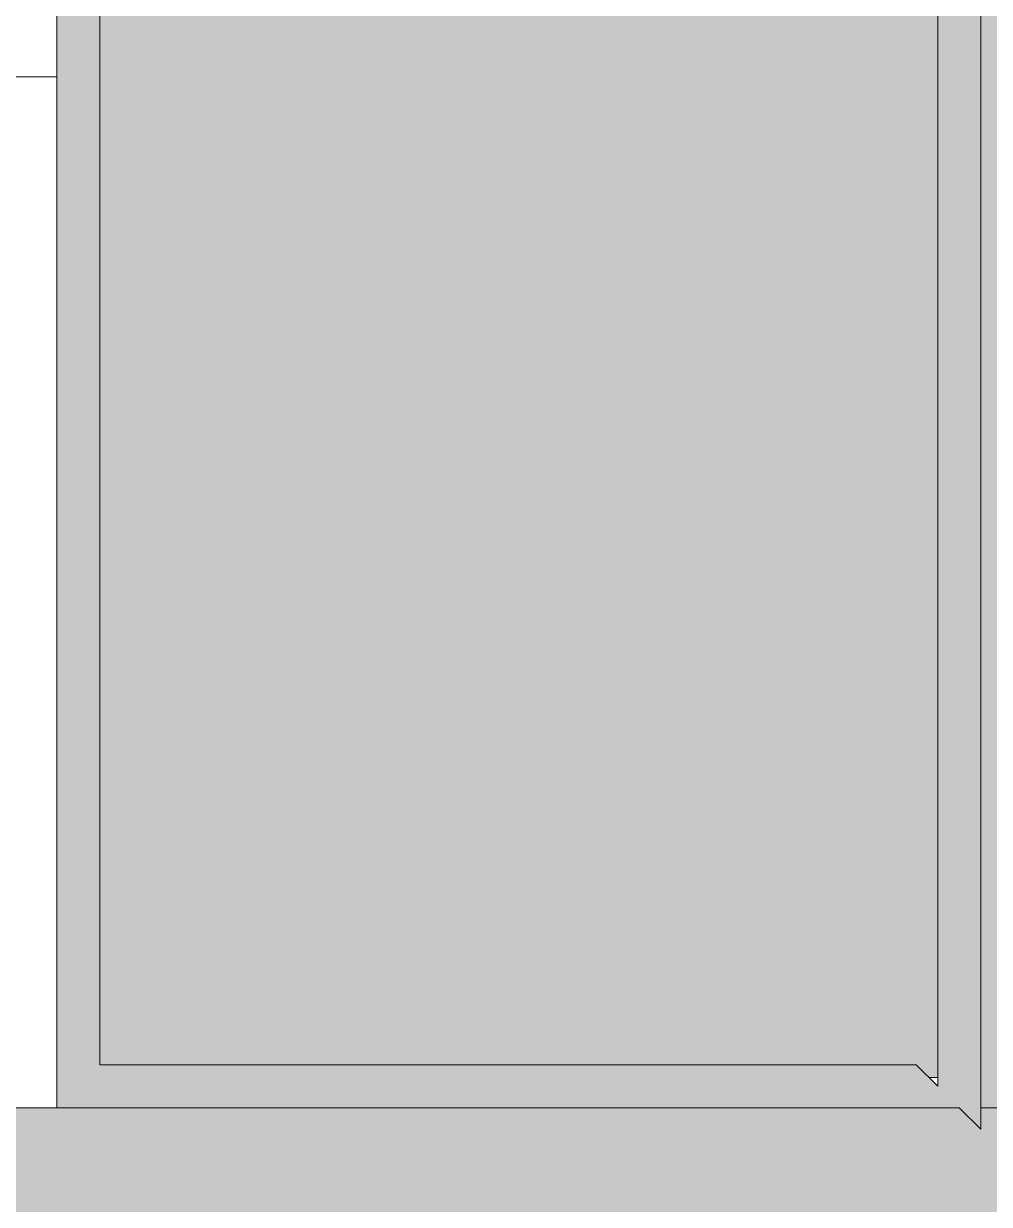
# Model space of a CAD drawing. Header units: millimetres. Extents: x 1499747 to 4230374, y -28481 to 441852.
# Drawn here: x 4137387 to 4138510, y 363716 to 365090 of the extents above; entities that cross this region are included whole.
import ezdxf

# ---------------------------------------------------------------- set-up
doc = ezdxf.new("R2010")
doc.units = ezdxf.units.MM
doc.header["$MEASUREMENT"] = 0
doc.layers.add('Чертеж и Рисунок', color=7, linetype='Continuous')

msp = doc.modelspace()

# ---------------------------------------------------------------- hatches: boundary and pattern name
at = {"layer": 'Чертеж и Рисунок', "linetype": 'Continuous', "lineweight": 0, "true_color": 0x84adf9}
msp.add_hatch(color=161, dxfattribs=at).paths.add_polyline_path([(4137475.24933, 363878.35634), (4138425.25078, 363878.35634), (4138440.25081, 363863.35631), (4138450.25082, 363863.35631), (4138450.25082, 365623.359), (4138450.25082, 366093.35972), (4138450.25082, 366603.3605), (4137475.24933, 366603.3605)])
at = {"layer": 'Чертеж и Рисунок', "linetype": 'Continuous', "lineweight": 0, "true_color": 0x2e2e2e}
msp.add_hatch(color=250, dxfattribs=at).paths.add_polyline_path([(4138500.2509, 363828.35626), (4138520.25093, 363828.35626), (4138520.25093, 366583.36047), (4138500.2509, 366603.3605)])
at = {"layer": 'Чертеж и Рисунок', "linetype": 'Continuous', "lineweight": 0, "true_color": 0x4b4e54}
for points in [[(4137425.24926, 364333.35703), (4137475.24933, 364333.35703), (4137475.24933, 365623.359), (4137425.24926, 365623.359)], [(4138500.2509, 364333.35703), (4138500.2509, 365623.359), (4138450.25082, 365623.359), (4138450.25082, 364333.35703)], [(4137425.24926, 364333.35703), (4137425.24926, 363828.35626), (4137475.24933, 363878.35634), (4137475.24933, 364333.35703)], [(4138500.2509, 363803.35622), (4138500.2509, 364333.35703), (4138450.25082, 364333.35703), (4138450.25082, 363853.3563)], [(4138220.25047, 363828.35626), (4138220.25047, 363878.35634), (4137475.24933, 363878.35634), (4137425.24926, 363828.35626)], [(4138220.25047, 363828.35626), (4138475.25086, 363828.35626), (4138425.25078, 363878.35634), (4138220.25047, 363878.35634)]]:
    msp.add_hatch(color=251, dxfattribs=at).paths.add_polyline_path(points)
at = {"layer": 'Чертеж и Рисунок', "linetype": 'Continuous', "lineweight": 0, "true_color": 0x7f7f7f}
for points in [[(4136912.74847, 363828.35626), (4136912.74847, 359728.35), (4137412.74924, 359728.35), (4137412.74924, 363828.35626)], [(4138475.25086, 363828.35626), (4137412.74924, 363828.35626), (4137412.74924, 363628.35595), (4141537.75554, 363628.35595), (4141537.75554, 363828.35626), (4140475.25392, 363828.35626), (4140450.25388, 363803.35622), (4140450.25388, 363828.35626), (4138500.2509, 363828.35626), (4138500.2509, 363803.35622)]]:
    msp.add_hatch(color=8, dxfattribs=at).paths.add_polyline_path(points)

# ---------------------------------------------------------------- linework, layer by layer
at = {"layer": 'Чертеж и Рисунок', "color": 7, "linetype": 'Continuous', "lineweight": 5}
for points in [[(4137425.24926, 363828.35626), (4137425.24926, 368078.36275)], [(4137475.24933, 364333.35703), (4137475.24933, 365623.359)], [(4138450.25082, 365623.359), (4138450.25082, 364333.35703)], [(4138500.2509, 365623.359), (4138500.2509, 364333.35703)], [(4137475.24933, 363878.35634), (4137475.24933, 364333.35703)], [(4138450.25082, 364333.35703), (4138450.25082, 363853.3563)], [(4138500.2509, 364333.35703), (4138500.2509, 363803.35622)], [(4138220.25047, 363878.35634), (4137475.24933, 363878.35634)], [(4138425.25078, 363878.35634), (4138220.25047, 363878.35634)], [(4138425.25078, 363878.35634), (4138450.25082, 363853.3563)], [(4138450.25082, 363863.35631), (4138440.25081, 363863.35631)], [(4136187.74737, 363828.35626), (4137425.24926, 363828.35626)], [(4138220.25047, 363828.35626), (4137425.24926, 363828.35626)], [(4138475.25086, 363828.35626), (4138220.25047, 363828.35626)], [(4138500.2509, 363803.35622), (4138475.25086, 363828.35626)], [(4138520.25093, 363828.35626), (4138500.2509, 363828.35626)]]:
    msp.add_lwpolyline(points, dxfattribs=at)
at = {"layer": 'Чертеж и Рисунок', "color": 253, "linetype": 'Continuous', "lineweight": 5, "true_color": 0xaaaaaa}
msp.add_lwpolyline([(4136187.74737, 365027.95809), (4137425.24926, 365027.95809)], dxfattribs=at)
at = {"layer": 'Чертеж и Рисунок', "color": 1, "linetype": 'Continuous', "lineweight": 0}
for points in [[(4137572.44948, 363828.35626), (4138101.55029, 363828.35626)], [(4138313.25061, 363828.35626), (4138454.35083, 363828.35626)]]:
    msp.add_lwpolyline(points, dxfattribs=at)

doc.saveas('drawing.dxf')
